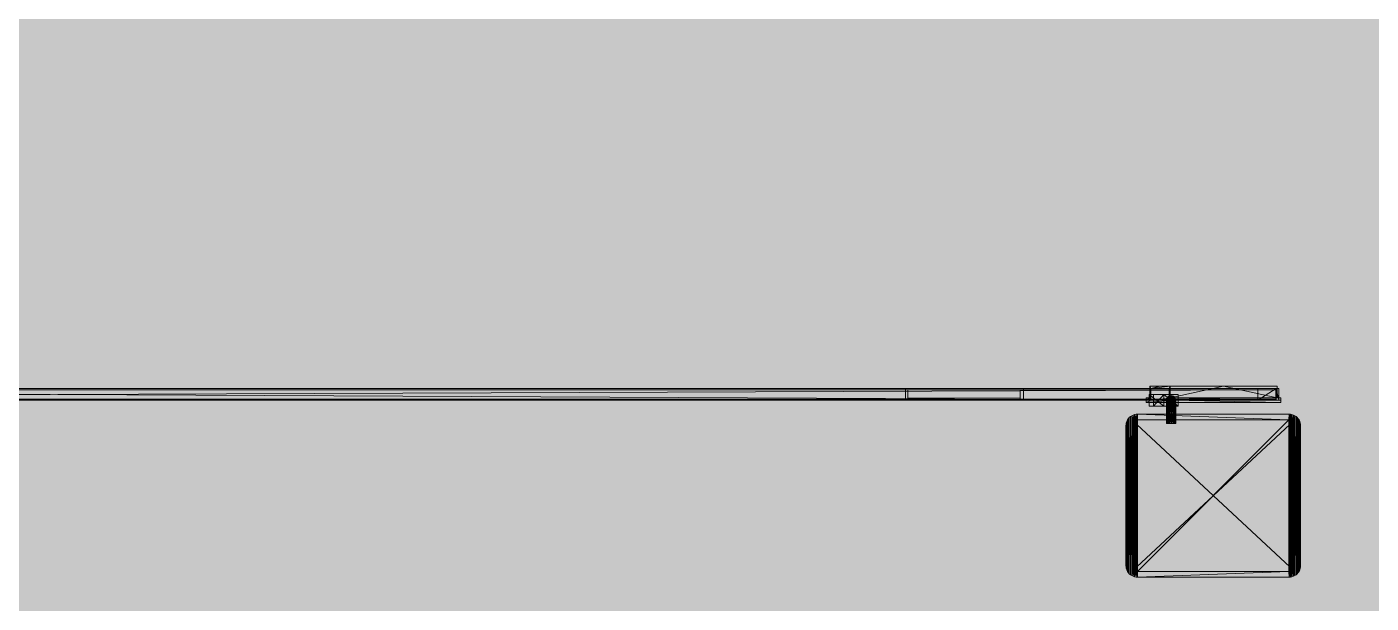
# Model space of a CAD drawing. Header units: millimetres. Extents: x 132836 to 1862386, y -330276 to -143438.
# Drawn here: x 202419 to 205189, y -271049 to -269861 of the extents above; entities that cross this region are included whole.
import ezdxf

# ---------------------------------------------------------------- set-up
doc = ezdxf.new("R2010")
doc.units = ezdxf.units.MM
doc.header["$MEASUREMENT"] = 0

msp = doc.modelspace()

# ---------------------------------------------------------------- hatches: boundary and pattern name
at = {"linetype": 'Continuous', "lineweight": 0, "true_color": 0x6f6f6f}
h = msp.add_hatch(color=8, dxfattribs=at)
h.paths.add_polyline_path([(141848.442, -275935.042), (141848.442, -295062.571), (269220.821, -293826.868), (269220.821, -270902.734), (268763.049, -270902.734), (254213.6, -271040.575), (254213.6, -163437.635), (153156.2, -163437.635), (153156.2, -271040.575), (153182.962, -271040.57), (153183.146, -272000.514, -0.40942736), (149183.681, -275935.042)])
h.paths.add_polyline_path([(158435.584, -260639.953), (155145.584, -260639.953), (155145.584, -248364.953), (155145.584, -243089.974), (155145.584, -242189.974), (158435.584, -242189.974)], flags=0)
h.paths.add_polyline_path([(196775.042, -260810.571), (196775.042, -222495.57), (186955.542, -222495.57), (186955.542, -218295.57), (196754.55, -218295.57), (196754.55, -208495.57), (196754.55, -204495.57), (193355.542, -204495.57), (193355.542, -201780.57), (193355.542, -195161.535), (195576.034, -195161.535), (195576.034, -189810.571), (217850.068, -189810.571), (217850.068, -262266.885), (245610.045, -262266.885), (245610.045, -253395.571), (245626.034, -253395.571), (246426.034, -253395.571), (247826.034, -253395.571), (247826.034, -248005.571), (247826.034, -246605.571), (245626.034, -246605.571), (245610.045, -246605.571), (245610.045, -171995.57), (212806.28, -171995.57), (161503.433, -171995.57), (161503.433, -193810.571), (161503.433, -230015.57), (161503.433, -260810.571)], flags=0)
h.paths.add_polyline_path([(162737.042, -269433.913, -0.09031866), (162858.773, -268727.623, -0.20144873), (163912.639, -267592.74, -0.10421145), (164718.006, -267415.055), (165317.979, -267409.371, -0.10404461), (166125.354, -267571.244, -0.23825546), (167284.257, -268953.318, -0.05518862), (167336.836, -269390.334), (167338.931, -269611.438), (167351.046, -270890.267), (167092.583, -271892.761, -0.26794919), (165370.083, -272909.124), (164770.11, -272914.808, -0.19371746), (163379.252, -272370.185, -0.07056876), (163028.663, -271931.262, -0.1316525), (162751.253, -270933.845)], flags=0)
h.paths.add_polyline_path([(173316.986, -273599.031), (173316.986, -273452.052), (173330.488, -267377.824, -0.3805567), (175316.986, -265609.826), (175394.714, -265609.826), (175394.714, -270609.826), (190394.714, -270609.826), (190394.714, -265609.826), (195356.191, -265609.826, -0.41421356), (196856.191, -267109.826), (196856.191, -273660.699, -0.34550161), (195137.285, -275433.432), (175327.752, -275599.002, -0.4157911)], flags=0)
h.paths.add_polyline_path([(205510.093, -271504.083, -0.13447393), (205230.948, -270484.937), (205230.948, -268984.937, -0.41421356), (207230.948, -266984.937), (207830.948, -266984.937, -0.41421356), (209830.948, -268984.937), (209830.948, -270484.937, -0.12882035), (209574.03, -271465.581, -0.27093629), (207830.948, -272484.937), (207230.948, -272484.937, -0.26498)], flags=0)
h.paths.add_polyline_path([(217862.687, -273329.325), (217869.949, -267730.336, -0.09856151), (218100.718, -266943.721), (218117.681, -266951.545, -0.258849), (219955.479, -265605.827), (219953.141, -265587.294), (220637.569, -265587.294), (220637.569, -265687.294), (220637.569, -270687.294), (250537.569, -270687.294), (250537.569, -265687.294), (252208.004, -265687.294), (254186.294, -265687.294), (254186.294, -267687.294), (254186.294, -271062.255, 0.00134576), (254186.323, -271073.021), (254197.209, -273095.233, -0.41421356), (252208.004, -275105.97), (243484.534, -275105.97, -0.00518896), (243431.438, -275116.103), (235447.992, -275196.191), (220071.012, -275253.24, -0.38655333), (217873.089, -273475.385, -0.02518922)], flags=0)

# ---------------------------------------------------------------- linework, layer by layer
at = {"color": 7, "linetype": 'Continuous', "lineweight": 20, "flags": 128}
for points in [[(199922.322, -270608.61), (204466.118, -270608.61)], [(204466.118, -270610.603), (199922.322, -270627.81)], [(204473.069, -270606.21), (199923.267, -270606.21)], [(204473.069, -270627.746), (199923.267, -270606.21)], [(204229.373, -270606.21), (204473.069, -270606.21)], [(204473.069, -270608.494), (204229.373, -270609.648)], [(204441.114, -270608.61), (204234.61, -270608.61)], [(204473.069, -270606.21), (204262.92, -270606.21)], [(204466.118, -270608.61), (204992.582, -270608.61)], [(204992.582, -270608.61), (204466.118, -270610.603)], [(204993.53, -270606.21), (204473.069, -270606.21)], [(204774.83, -270601.41), (204754.022, -270601.41), (204733.226, -270601.41)], [(204733.226, -270625.41), (204733.226, -270601.41)], [(204735.11, -270606.21), (204733.226, -270601.41)], [(204735.11, -270606.21), (204733.226, -270625.41)], [(204774.83, -270601.41), (204735.11, -270606.21)], [(204754.022, -270601.41), (204735.11, -270606.21)], [(204772.934, -270606.21), (204735.11, -270606.21)], [(204735.11, -270630.21), (204735.11, -270606.21)], [(204772.934, -270606.21), (204774.83, -270601.41)], [(204772.934, -270606.21), (204772.934, -270630.21)], [(204774.83, -270625.41), (204772.934, -270606.21)], [(204774.83, -270601.41), (204885.122, -270601.41), (204995.414, -270601.41)], [(204995.414, -270625.41), (204885.122, -270601.41), (204774.83, -270625.41)], [(204774.83, -270601.41), (204774.83, -270625.41)], [(204993.53, -270606.21), (204955.706, -270630.21)], [(204955.706, -270606.21), (204955.706, -270630.21)], [(204993.53, -270606.21), (204955.706, -270606.21)], [(204992.582, -270608.61), (204992.582, -270627.81)], [(204999.038, -270630.21), (204993.53, -270606.21)], [(204999.038, -270606.21), (204993.53, -270606.21)], [(204993.53, -270630.21), (204993.53, -270606.21)], [(204993.53, -270606.21), (204993.53, -270630.21)], [(204995.414, -270601.41), (204995.414, -270625.41)], [(204999.038, -270630.21), (204999.038, -270606.21)], [(199922.322, -270627.81), (204466.118, -270627.81)], [(204473.069, -270630.21), (199923.267, -270630.21)], [(204229.373, -270630.21), (204446.996, -270630.21)], [(204466.118, -270625.952), (204234.61, -270625.076)], [(204466.118, -270627.81), (204234.61, -270627.81)], [(204466.118, -270627.81), (204266.356, -270627.81)], [(204466.118, -270627.81), (204992.582, -270627.81)], [(204993.53, -270630.21), (204473.069, -270627.746)], [(204993.53, -270630.21), (204473.069, -270630.21)], [(204725.666, -270635.01), (204725.666, -270630.21), (204725.666, -270625.41)], [(204725.666, -270625.41), (204733.226, -270625.41)], [(204733.226, -270625.41), (204725.666, -270630.21)], [(204725.666, -270630.21), (204735.11, -270630.21), (204772.934, -270630.21), (204782.39, -270630.21)], [(204735.11, -270630.21), (204725.666, -270635.01)], [(204782.39, -270630.21), (204725.666, -270635.01)], [(204782.39, -270635.01), (204725.666, -270635.01)], [(204761.858, -270642.21), (204731.858, -270618.21)], [(204761.858, -270618.21), (204731.858, -270618.21)], [(204731.858, -270618.21), (204731.858, -270642.21)], [(204731.858, -270642.21), (204761.858, -270642.21)], [(204735.11, -270630.21), (204733.226, -270625.41)], [(204772.934, -270626.095), (204735.11, -270630.21)], [(204740.942, -270618.21), (204761.858, -270618.21)], [(204740.942, -270618.21), (204761.858, -270618.21)], [(204761.858, -270618.21), (204740.942, -270642.21)], [(204740.942, -270642.21), (204740.942, -270618.21)], [(204740.942, -270642.21), (204761.858, -270642.21)], [(204761.858, -270618.21), (204791.858, -270618.21)], [(204791.858, -270642.21), (204761.858, -270618.21)], [(204761.858, -270642.21), (204761.858, -270618.21)], [(204761.858, -270642.21), (204761.858, -270618.21)], [(204761.858, -270642.21), (204791.858, -270642.21)], [(204767.294, -270630.09), (204767.654, -270627.834), (204768.65, -270626.286), (204770.198, -270625.674)], [(204767.654, -270627.606), (204767.294, -270630.09)], [(204767.294, -270678.21), (204767.294, -270654.21), (204767.294, -270651.066), (204767.294, -270647.97), (204767.294, -270644.982), (204767.294, -270642.15), (204767.294, -270639.522), (204767.294, -270637.158), (204767.294, -270635.07), (204767.294, -270633.318), (204767.294, -270631.926), (204767.294, -270630.906), (204767.294, -270630.294), (204767.294, -270630.09)], [(204767.294, -270630.09), (204767.594, -270632.574)], [(204767.294, -270630.294), (204767.594, -270632.766), (204768.518, -270635.082), (204770.018, -270637.074), (204771.998, -270638.61), (204774.29, -270639.594), (204776.774, -270639.954), (204779.258, -270639.666), (204781.586, -270638.742), (204783.602, -270637.242), (204785.15, -270635.286), (204786.134, -270633.006), (204786.494, -270630.534)], [(204767.594, -270632.574), (204767.294, -270630.294)], [(204767.294, -270630.906), (204767.594, -270633.318), (204768.518, -270635.574), (204770.018, -270637.518), (204771.998, -270639.018), (204774.29, -270639.978), (204776.774, -270640.326), (204779.258, -270640.038), (204781.586, -270639.138), (204783.602, -270637.686), (204785.15, -270635.778), (204786.134, -270633.546), (204786.494, -270631.146)], [(204768.518, -270634.902), (204767.594, -270632.766), (204767.294, -270630.906)], [(204767.294, -270631.926), (204767.594, -270634.23), (204768.518, -270636.378), (204770.018, -270638.238), (204771.998, -270639.678), (204774.29, -270640.59), (204776.774, -270640.926), (204779.258, -270640.65), (204781.586, -270639.786), (204783.602, -270638.406), (204785.15, -270636.582), (204786.134, -270634.446), (204786.494, -270632.154)], [(204770.018, -270636.906), (204768.518, -270635.082), (204767.594, -270633.318), (204767.294, -270631.926)], [(204767.294, -270678.21), (204767.594, -270654.294), (204767.594, -270651.39), (204767.594, -270648.618), (204767.594, -270645.93), (204767.594, -270643.398), (204767.594, -270641.046), (204767.594, -270638.922), (204767.594, -270637.05), (204767.594, -270635.478), (204767.594, -270634.23), (204767.594, -270633.318), (204767.594, -270632.766), (204767.594, -270632.574)], [(204767.294, -270633.318), (204767.594, -270635.478), (204768.518, -270637.494), (204770.018, -270639.246), (204771.998, -270640.59), (204774.29, -270641.442), (204776.774, -270641.754), (204779.258, -270641.502), (204781.586, -270640.698), (204783.602, -270639.39), (204785.15, -270637.686), (204786.134, -270635.682), (204786.494, -270633.534)], [(204770.018, -270637.074), (204768.518, -270635.574), (204767.594, -270634.23), (204767.294, -270633.318)], [(204767.294, -270635.07), (204767.594, -270637.05), (204768.518, -270638.898), (204770.018, -270640.494), (204771.998, -270641.73), (204774.29, -270642.522), (204776.774, -270642.798), (204779.258, -270642.57), (204781.586, -270641.826), (204783.602, -270640.638), (204785.15, -270639.066), (204786.134, -270637.242), (204786.494, -270635.262)], [(204770.018, -270637.518), (204768.518, -270636.378), (204767.594, -270635.478), (204767.294, -270635.07)], [(204770.018, -270638.238), (204768.518, -270637.494), (204767.594, -270637.05), (204767.294, -270637.158)], [(204767.294, -270637.158), (204767.594, -270638.922), (204768.518, -270640.566), (204770.018, -270641.994), (204771.998, -270643.086), (204774.29, -270643.794), (204776.774, -270644.046), (204779.258, -270643.83), (204781.586, -270643.17), (204783.602, -270642.114), (204785.15, -270640.722), (204786.134, -270639.09), (204786.494, -270637.326)], [(204770.018, -270639.246), (204768.518, -270638.898), (204767.594, -270638.922), (204767.294, -270639.522)], [(204767.294, -270639.522), (204767.594, -270641.046), (204768.518, -270642.462), (204770.018, -270643.686), (204771.998, -270644.634), (204774.29, -270645.234), (204776.774, -270645.462), (204779.258, -270645.282), (204781.586, -270644.706), (204783.602, -270643.794), (204785.15, -270642.594), (204786.134, -270641.19), (204786.494, -270639.678)], [(204770.018, -270640.494), (204768.518, -270640.566), (204767.594, -270641.046), (204767.294, -270642.15)], [(204771.998, -270641.73), (204770.018, -270641.994), (204768.518, -270642.462), (204767.594, -270643.398), (204767.294, -270644.982)], [(204767.294, -270642.15), (204767.594, -270643.398), (204768.518, -270644.562), (204770.018, -270645.57), (204771.998, -270646.35), (204774.29, -270646.842), (204776.774, -270647.022), (204779.258, -270646.878), (204781.586, -270646.41), (204783.602, -270645.654), (204785.15, -270644.67), (204786.134, -270643.518), (204786.494, -270642.27)], [(204771.998, -270643.086), (204770.018, -270643.686), (204768.518, -270644.562), (204767.594, -270645.93), (204767.294, -270647.97)], [(204767.294, -270644.982), (204767.594, -270645.93), (204768.518, -270646.83), (204770.018, -270647.598), (204771.998, -270648.186), (204774.29, -270648.57), (204776.774, -270648.702), (204779.258, -270648.594), (204781.586, -270648.234), (204783.602, -270647.658), (204785.15, -270646.914), (204786.134, -270646.026), (204786.494, -270645.078)], [(204786.482, -270630.413), (204786.206, -270628.062), (204785.27, -270625.758), (204783.77, -270623.754), (204781.802, -270622.218), (204779.498, -270621.234), (204777.026, -270620.874), (204774.53, -270621.174), (204772.202, -270622.098), (204770.198, -270623.586), (204768.65, -270625.542), (204767.654, -270627.834), (204767.307, -270630.202)], [(204767.309, -270630.217), (204767.654, -270628.506), (204768.65, -270627.498), (204770.198, -270627.462)], [(204786.442, -270630.691), (204786.206, -270628.734), (204785.27, -270626.49), (204783.77, -270624.546), (204781.802, -270623.046), (204779.498, -270622.086), (204777.026, -270621.738), (204774.53, -270622.026), (204772.202, -270622.926), (204770.198, -270624.378), (204768.65, -270626.286), (204767.654, -270628.506), (204767.348, -270630.542)], [(204767.363, -270630.662), (204767.654, -270629.634), (204768.65, -270629.166), (204770.198, -270629.706)], [(204786.372, -270631.168), (204786.206, -270629.85), (204785.27, -270627.69), (204783.77, -270625.83), (204781.802, -270624.402), (204779.498, -270623.478), (204777.026, -270623.154), (204774.53, -270623.418), (204772.202, -270624.282), (204770.198, -270625.674), (204768.65, -270627.498), (204767.654, -270629.634), (204767.419, -270631.128)], [(204767.471, -270631.554), (204767.654, -270631.17), (204768.65, -270631.266), (204770.198, -270632.37)], [(204786.272, -270631.863), (204786.206, -270631.374), (204785.27, -270629.358), (204783.77, -270627.606), (204781.802, -270626.262), (204779.498, -270625.41), (204777.026, -270625.098), (204774.53, -270625.35), (204772.202, -270626.154), (204770.198, -270627.462), (204768.65, -270629.166), (204767.654, -270631.17), (204767.52, -270631.966)], [(204767.654, -270627.606), (204767.594, -270632.574)], [(204767.594, -270632.574), (204768.518, -270634.902)], [(204767.594, -270678.21), (204768.518, -270654.366), (204768.518, -270651.69), (204768.518, -270649.218), (204768.518, -270646.83), (204768.518, -270644.562), (204768.518, -270642.462), (204768.518, -270640.566), (204768.518, -270638.898), (204768.518, -270637.494), (204768.518, -270636.378), (204768.518, -270635.574), (204768.518, -270635.082), (204768.518, -270634.902)], [(204767.654, -270627.606), (204768.65, -270625.542), (204770.198, -270624.378)], [(204768.65, -270625.302), (204767.654, -270627.606)], [(204767.654, -270632.725), (204767.654, -270631.17), (204767.654, -270629.634), (204767.654, -270628.506), (204767.654, -270627.834), (204767.654, -270627.606)], [(204767.654, -270627.606), (204768.518, -270634.902)], [(204786.056, -270632.996), (204785.27, -270631.434), (204783.77, -270629.838), (204781.802, -270628.614), (204779.498, -270627.822), (204777.026, -270627.534), (204774.53, -270627.774), (204772.202, -270628.518), (204770.198, -270629.706), (204768.65, -270631.266), (204767.74, -270632.943)], [(204767.857, -270633.236), (204768.65, -270633.762), (204770.198, -270635.406)], [(204785.494, -270634.312), (204785.27, -270633.918), (204783.77, -270632.49), (204781.802, -270631.398), (204779.498, -270630.69), (204777.026, -270630.438), (204774.53, -270630.642), (204772.202, -270631.302), (204770.198, -270632.37), (204768.65, -270633.762), (204768.296, -270634.342)], [(204768.65, -270625.302), (204768.518, -270634.902)], [(204768.518, -270634.902), (204770.018, -270636.906)], [(204770.198, -270623.334), (204768.65, -270625.302)], [(204768.65, -270625.302), (204770.198, -270623.586)], [(204768.65, -270635.078), (204768.65, -270633.762), (204768.65, -270631.266), (204768.65, -270629.166), (204768.65, -270627.498), (204768.65, -270626.286), (204768.65, -270625.542), (204768.65, -270625.302)], [(204768.65, -270625.302), (204770.018, -270636.906)], [(204784.421, -270636.045), (204783.77, -270635.514), (204781.802, -270634.566), (204779.498, -270633.966), (204777.026, -270633.75), (204774.53, -270633.93), (204772.202, -270634.494), (204770.198, -270635.406), (204769.373, -270636.045)], [(204770.198, -270623.334), (204770.018, -270636.906)], [(204770.018, -270678.21), (204770.018, -270654.426), (204770.018, -270651.954), (204770.018, -270649.734), (204770.018, -270647.598), (204770.018, -270645.57), (204770.018, -270643.686), (204770.018, -270641.994), (204770.018, -270640.494), (204770.018, -270639.246), (204770.018, -270638.238), (204770.018, -270637.518), (204770.018, -270637.074), (204770.018, -270636.906)], [(204770.018, -270636.906), (204771.998, -270638.61), (204774.29, -270639.978), (204776.774, -270640.926)], [(204770.018, -270637.074), (204771.998, -270639.018), (204774.29, -270640.59), (204776.774, -270641.754)], [(204770.018, -270637.518), (204771.998, -270639.678), (204774.29, -270641.442), (204776.774, -270642.798)], [(204786.494, -270654.21), (204786.134, -270651.414), (204785.15, -270649.266), (204783.602, -270647.658), (204781.586, -270646.41), (204779.258, -270645.282), (204776.774, -270644.046), (204774.29, -270642.522), (204771.998, -270640.59), (204770.018, -270638.238)], [(204786.134, -270654.294), (204785.15, -270651.726), (204783.602, -270649.782), (204781.586, -270648.234), (204779.258, -270646.878), (204776.774, -270645.462), (204774.29, -270643.794), (204771.998, -270641.73), (204770.018, -270639.246)], [(204781.586, -270654.486), (204779.258, -270652.29), (204776.774, -270650.49), (204774.29, -270648.57), (204771.998, -270646.35), (204770.018, -270643.686)], [(204777.026, -270620.61), (204774.53, -270621.174), (204772.202, -270622.926), (204770.198, -270625.674)], [(204777.026, -270620.874), (204774.53, -270622.026), (204772.202, -270624.282), (204770.198, -270627.462)], [(204774.53, -270620.91), (204772.202, -270622.098), (204770.198, -270624.378)], [(204777.026, -270621.738), (204774.53, -270623.418), (204772.202, -270626.154), (204770.198, -270629.706)], [(204772.202, -270621.834), (204770.198, -270623.586)], [(204777.026, -270623.154), (204774.53, -270625.35), (204772.202, -270628.518), (204770.198, -270632.37)], [(204770.198, -270637.048), (204770.198, -270635.406), (204770.198, -270632.37), (204770.198, -270629.706), (204770.198, -270627.462), (204770.198, -270625.674), (204770.198, -270624.378), (204770.198, -270623.586), (204770.198, -270623.334)], [(204770.198, -270623.334), (204771.998, -270638.466)], [(204777.026, -270625.098), (204774.53, -270627.774), (204772.202, -270631.302), (204770.198, -270635.406)], [(204777.026, -270627.534), (204774.53, -270630.642), (204772.202, -270634.494), (204770.786, -270637.511)], [(204782.105, -270638.2), (204781.802, -270638.082), (204779.498, -270637.578), (204777.026, -270637.398), (204774.53, -270637.554), (204772.202, -270638.01), (204771.673, -270638.21)], [(204777.026, -270630.438), (204774.53, -270633.93), (204772.202, -270638.01), (204771.994, -270638.463)], [(204772.202, -270621.834), (204771.998, -270638.466)], [(204771.998, -270678.21), (204771.998, -270654.486), (204771.998, -270652.158), (204771.998, -270650.142), (204771.998, -270648.186), (204771.998, -270646.35), (204771.998, -270644.634), (204771.998, -270643.086), (204771.998, -270641.73), (204771.998, -270640.59), (204771.998, -270639.678), (204771.998, -270639.018), (204771.998, -270638.61), (204771.998, -270638.466)], [(204771.998, -270638.466), (204774.29, -270639.594), (204776.774, -270640.326)], [(204771.998, -270638.466), (204774.29, -270639.45), (204774.29, -270639.594), (204774.29, -270639.978), (204774.29, -270640.59), (204774.29, -270641.442), (204774.29, -270642.522), (204774.29, -270643.794), (204774.29, -270645.234), (204774.29, -270646.842), (204774.29, -270648.57), (204774.29, -270650.394), (204774.29, -270652.29), (204774.29, -270654.51), (204774.29, -270678.21)], [(204771.998, -270638.466), (204774.29, -270639.45)], [(204785.15, -270654.366), (204783.602, -270651.978), (204781.586, -270650.166), (204779.258, -270648.594), (204776.774, -270647.022), (204774.29, -270645.234), (204771.998, -270643.086)], [(204783.602, -270654.438), (204781.586, -270652.17), (204779.258, -270650.418), (204776.774, -270648.702), (204774.29, -270646.842), (204771.998, -270644.634)], [(204774.53, -270620.91), (204772.202, -270621.834)], [(204772.202, -270638.553), (204772.202, -270638.01), (204772.202, -270634.494), (204772.202, -270631.302), (204772.202, -270628.518), (204772.202, -270626.154), (204772.202, -270624.282), (204772.202, -270622.926), (204772.202, -270622.098), (204772.202, -270621.834)], [(204772.202, -270621.834), (204774.29, -270639.45)], [(204774.83, -270625.41), (204772.934, -270630.21)], [(204782.39, -270625.41), (204772.934, -270630.21)], [(204779.498, -270630.69), (204777.026, -270633.75), (204774.53, -270637.554), (204773.645, -270639.173)], [(204774.53, -270620.91), (204774.29, -270639.45)], [(204779.258, -270678.21), (204776.774, -270654.522), (204776.774, -270652.338), (204776.774, -270650.49), (204776.774, -270648.702), (204776.774, -270647.022), (204776.774, -270645.462), (204776.774, -270644.046), (204776.774, -270642.798), (204776.774, -270641.754), (204776.774, -270640.926), (204776.774, -270640.326), (204776.774, -270639.954), (204776.774, -270639.81), (204774.29, -270639.45)], [(204774.29, -270639.45), (204776.774, -270639.954)], [(204774.29, -270639.45), (204776.774, -270639.81)], [(204777.026, -270620.61), (204774.53, -270620.91), (204774.53, -270621.174), (204774.53, -270622.026), (204774.53, -270623.418), (204774.53, -270625.35), (204774.53, -270627.774), (204774.53, -270630.642), (204774.53, -270633.93), (204774.53, -270637.554), (204774.53, -270639.485)], [(204774.53, -270620.91), (204776.774, -270639.81)], [(204774.83, -270625.41), (204782.39, -270625.41)], [(204775.642, -270639.646), (204777.026, -270637.398), (204779.498, -270633.966), (204781.802, -270631.398), (204783.77, -270629.838), (204785.27, -270629.358), (204786.206, -270629.85), (204786.427, -270630.792)], [(204777.026, -270620.61), (204776.774, -270639.81)], [(204776.774, -270640.926), (204779.258, -270640.038), (204781.586, -270638.742), (204783.602, -270637.086)], [(204776.774, -270641.754), (204779.258, -270640.65), (204781.586, -270639.138), (204783.602, -270637.242)], [(204776.774, -270642.798), (204779.258, -270641.502), (204781.586, -270639.786), (204783.602, -270637.686)], [(204776.774, -270644.046), (204779.258, -270642.57), (204781.586, -270640.698), (204783.602, -270638.406)], [(204776.774, -270640.326), (204779.258, -270639.666), (204781.586, -270638.586)], [(204776.774, -270639.954), (204779.258, -270639.51)], [(204776.774, -270639.81), (204779.258, -270639.51)], [(204783.77, -270625.83), (204781.802, -270623.046), (204779.498, -270621.234), (204777.026, -270620.61)], [(204777.026, -270620.61), (204777.026, -270620.874), (204777.026, -270621.738), (204777.026, -270623.154), (204777.026, -270625.098), (204777.026, -270627.534), (204777.026, -270630.438), (204777.026, -270633.75), (204777.026, -270637.398), (204777.026, -270639.779)], [(204779.498, -270620.97), (204777.026, -270620.61)], [(204777.026, -270620.61), (204779.258, -270639.51)], [(204783.77, -270627.606), (204781.802, -270624.402), (204779.498, -270622.086), (204777.026, -270620.874)], [(204783.77, -270629.838), (204781.802, -270626.262), (204779.498, -270623.478), (204777.026, -270621.738)], [(204781.802, -270628.614), (204779.498, -270625.41), (204777.026, -270623.154)], [(204781.802, -270631.398), (204779.498, -270627.822), (204777.026, -270625.098)], [(204779.498, -270630.69), (204777.026, -270627.534)], [(204778.142, -270639.645), (204779.498, -270637.578), (204781.802, -270634.566), (204783.77, -270632.49), (204785.27, -270631.434), (204786.206, -270631.374), (204786.307, -270631.617)], [(204779.498, -270620.97), (204779.258, -270639.51)], [(204779.258, -270639.51), (204781.586, -270638.586)], [(204779.258, -270643.83), (204781.586, -270641.826), (204783.602, -270639.39)], [(204779.258, -270678.21), (204779.258, -270654.51), (204779.258, -270652.29), (204779.258, -270650.418), (204779.258, -270648.594), (204779.258, -270646.878), (204779.258, -270645.282), (204779.258, -270643.83), (204779.258, -270642.57), (204779.258, -270641.502), (204779.258, -270640.65), (204779.258, -270640.038), (204779.258, -270639.666), (204779.258, -270639.51)], [(204786.494, -270651.09), (204786.134, -270648.678), (204785.15, -270646.914), (204783.602, -270645.654), (204781.586, -270644.706), (204779.258, -270643.83)], [(204779.498, -270620.97), (204779.498, -270621.234), (204779.498, -270622.086), (204779.498, -270623.478), (204779.498, -270625.41), (204779.498, -270627.822), (204779.498, -270630.69), (204779.498, -270633.966), (204779.498, -270637.578), (204779.498, -270639.415)], [(204783.77, -270624.546), (204781.802, -270622.218), (204779.498, -270620.97)], [(204779.498, -270620.97), (204781.586, -270638.586)], [(204781.414, -270638.654), (204781.802, -270638.082), (204783.77, -270635.514), (204785.27, -270633.918), (204785.819, -270633.552)], [(204781.802, -270621.954), (204781.586, -270638.586)], [(204781.586, -270638.586), (204783.602, -270637.086)], [(204781.586, -270638.586), (204781.586, -270638.742), (204781.586, -270639.138), (204781.586, -270639.786), (204781.586, -270640.698), (204781.586, -270641.826), (204781.586, -270643.17), (204781.586, -270644.706), (204781.586, -270646.41), (204781.586, -270648.234), (204781.586, -270650.166), (204781.586, -270652.17), (204781.586, -270654.486), (204781.586, -270678.21)], [(204781.586, -270643.17), (204783.602, -270640.638)], [(204786.494, -270648.03), (204786.134, -270646.026), (204785.15, -270644.67), (204783.602, -270643.794), (204781.586, -270643.17)], [(204781.802, -270621.954), (204781.802, -270622.218), (204781.802, -270623.046), (204781.802, -270624.402), (204781.802, -270626.262), (204781.802, -270628.614), (204781.802, -270631.398), (204781.802, -270634.566), (204781.802, -270638.082), (204781.802, -270638.425)], [(204783.77, -270623.754), (204781.802, -270621.954)], [(204781.802, -270621.954), (204783.602, -270637.086)], [(204783.77, -270623.514), (204781.802, -270621.954)], [(204782.39, -270625.41), (205002.986, -270625.41)], [(205002.986, -270630.21), (204782.39, -270625.41)], [(204782.39, -270625.41), (204782.39, -270630.21), (204782.39, -270635.01)], [(204782.39, -270630.21), (205002.986, -270630.21)], [(205002.986, -270635.01), (204782.39, -270630.21)], [(205002.986, -270635.01), (204782.39, -270635.01)], [(204783.77, -270623.514), (204783.602, -270637.086)], [(204786.494, -270632.154), (204786.134, -270633.546), (204785.15, -270635.286), (204783.602, -270637.086)], [(204786.494, -270633.534), (204786.134, -270634.446), (204785.15, -270635.778), (204783.602, -270637.242)], [(204785.15, -270635.118), (204783.602, -270637.086)], [(204786.494, -270635.262), (204786.134, -270635.682), (204785.15, -270636.582), (204783.602, -270637.686)], [(204783.602, -270637.086), (204783.602, -270637.242), (204783.602, -270637.686), (204783.602, -270638.406), (204783.602, -270639.39), (204783.602, -270640.638), (204783.602, -270642.114), (204783.602, -270643.794), (204783.602, -270645.654), (204783.602, -270647.658), (204783.602, -270649.782), (204783.602, -270651.978), (204783.602, -270654.438), (204783.602, -270678.21)], [(204786.494, -270637.326), (204786.134, -270637.242), (204785.15, -270637.686), (204783.602, -270638.406)], [(204786.494, -270639.678), (204786.134, -270639.09), (204785.15, -270639.066), (204783.602, -270639.39)], [(204786.494, -270642.27), (204786.134, -270641.19), (204785.15, -270640.722), (204783.602, -270640.638)], [(204786.494, -270645.078), (204786.134, -270643.518), (204785.15, -270642.594), (204783.602, -270642.114)], [(204783.77, -270623.514), (204783.77, -270623.754), (204783.77, -270624.546), (204783.77, -270625.83), (204783.77, -270627.606), (204783.77, -270629.838), (204783.77, -270632.49), (204783.77, -270635.514), (204783.77, -270636.872)], [(204783.77, -270623.514), (204785.27, -270625.518)], [(204783.77, -270623.514), (204785.15, -270635.118)], [(204783.77, -270623.754), (204785.27, -270625.518)], [(204783.77, -270624.546), (204785.27, -270625.758), (204786.206, -270627.846)], [(204783.77, -270625.83), (204785.27, -270626.49), (204786.206, -270628.062), (204786.482, -270630.21)], [(204783.77, -270627.606), (204785.27, -270627.69), (204786.206, -270628.734), (204786.482, -270630.413)], [(204785.27, -270625.518), (204785.15, -270635.118)], [(204786.494, -270631.146), (204786.134, -270633.006), (204785.15, -270635.118)], [(204786.134, -270632.814), (204785.15, -270635.118)], [(204785.15, -270635.118), (204785.15, -270635.286), (204785.15, -270635.778), (204785.15, -270636.582), (204785.15, -270637.686), (204785.15, -270639.066), (204785.15, -270640.722), (204785.15, -270642.594), (204785.15, -270644.67), (204785.15, -270646.914), (204785.15, -270649.266), (204785.15, -270651.726), (204785.15, -270654.366), (204786.134, -270678.21)], [(204785.27, -270625.518), (204785.27, -270625.758), (204785.27, -270626.49), (204785.27, -270627.69), (204785.27, -270629.358), (204785.27, -270631.434), (204785.27, -270633.918), (204785.27, -270634.837)], [(204785.27, -270625.518), (204786.206, -270627.846)], [(204785.27, -270625.518), (204786.134, -270632.814)], [(204786.206, -270627.846), (204786.134, -270632.814)], [(204786.482, -270630.21), (204786.134, -270632.814)], [(204786.494, -270630.33), (204786.134, -270632.814)], [(204786.494, -270630.534), (204786.134, -270632.814)], [(204786.134, -270632.814), (204786.134, -270633.006), (204786.134, -270633.546), (204786.134, -270634.446), (204786.134, -270635.682), (204786.134, -270637.242), (204786.134, -270639.09), (204786.134, -270641.19), (204786.134, -270643.518), (204786.134, -270646.026), (204786.134, -270648.678), (204786.134, -270651.414), (204786.134, -270654.294), (204786.494, -270678.21)], [(204786.206, -270627.846), (204786.206, -270628.062), (204786.206, -270628.734), (204786.206, -270629.85), (204786.206, -270631.374), (204786.206, -270632.317)], [(204786.206, -270627.846), (204786.482, -270630.21)], [(204786.482, -270630.21), (204786.482, -270630.413)], [(204786.482, -270630.21), (204786.494, -270630.33)], [(204786.494, -270678.21), (204786.494, -270654.21), (204786.494, -270651.09), (204786.494, -270648.03), (204786.494, -270645.078), (204786.494, -270642.27), (204786.494, -270639.678), (204786.494, -270637.326), (204786.494, -270635.262), (204786.494, -270633.534), (204786.494, -270632.154), (204786.494, -270631.146), (204786.494, -270630.534), (204786.494, -270630.33)], [(204791.858, -270642.21), (204791.858, -270618.21)], [(204955.706, -270630.21), (204993.53, -270630.21)], [(204999.038, -270630.21), (204993.53, -270630.21)], [(205002.986, -270625.41), (205002.986, -270630.21), (205002.986, -270635.01)], [(204687.05, -270983.022), (204688.802, -270668.382)], [(204687.05, -270983.022), (204687.05, -270670.998)], [(204688.802, -270985.638), (204688.802, -270668.382)], [(204690.878, -270988.002), (204688.802, -270668.382)], [(204690.878, -270988.002), (204690.878, -270666.018)], [(204693.23, -270990.078), (204690.878, -270666.018)], [(204693.23, -270990.078), (204695.846, -270662.202)], [(204693.23, -270990.078), (204693.23, -270663.954)], [(204697.466, -270677.01), (204695.846, -270662.202)], [(204698.342, -270675.702), (204695.846, -270662.202)], [(204696.266, -270679.902), (204695.846, -270662.202)], [(204696.77, -270678.414), (204695.846, -270662.202)], [(204695.858, -270683.01), (204695.846, -270662.202)], [(204695.966, -270681.45), (204695.846, -270662.202)], [(204695.846, -270991.818), (204695.858, -270971.01), (204695.858, -270683.01), (204695.966, -270681.45), (204696.266, -270679.902), (204696.77, -270678.414), (204697.466, -270677.01), (204698.342, -270675.702), (204699.374, -270674.526), (204700.562, -270673.494), (204701.858, -270672.618), (204703.274, -270671.922), (204704.75, -270671.418), (204706.298, -270671.118), (204707.858, -270671.01), (205019.858, -270671.01)], [(204695.858, -270671.01), (205031.858, -270983.01)], [(204695.858, -270671.01), (204695.858, -270983.01)], [(204695.858, -270983.01), (204695.858, -270671.01)], [(204695.858, -270671.01), (205031.858, -270671.01)], [(204695.858, -270671.01), (205031.858, -270671.01)], [(204695.858, -270671.01), (205031.858, -270671.01)], [(204695.858, -270983.01), (205031.858, -270671.01)], [(204695.858, -270671.01), (204695.858, -270983.01)], [(204698.342, -270675.702), (204698.666, -270660.81)], [(204699.374, -270674.526), (204698.666, -270660.81)], [(204700.562, -270673.494), (204698.666, -270660.81)], [(204700.562, -270673.494), (204701.642, -270659.802)], [(204703.274, -270671.922), (204701.642, -270659.802)], [(204701.858, -270672.618), (204701.642, -270659.802)], [(204703.274, -270982.098), (204701.858, -270672.618)], [(204701.858, -270981.402), (204701.858, -270672.618)], [(204703.274, -270671.922), (204704.726, -270659.19)], [(204703.274, -270982.098), (204703.274, -270671.922)], [(204704.75, -270982.602), (204703.274, -270671.922)], [(204706.298, -270671.118), (204704.726, -270659.19)], [(204704.75, -270671.418), (204704.726, -270659.19)], [(204704.75, -270982.602), (204704.75, -270671.418)], [(204706.298, -270982.914), (204704.75, -270671.418)], [(204706.298, -270671.118), (204707.474, -270659.01)], [(204706.298, -270982.914), (204706.298, -270671.118)], [(204707.858, -270983.01), (204706.298, -270671.118)], [(204707.474, -270659.01), (205019.858, -270671.01), (205021.43, -270671.118), (205022.966, -270671.418), (205024.454, -270671.922), (205025.858, -270672.618), (205027.166, -270673.494), (205028.342, -270674.526), (205029.386, -270675.702), (205030.25, -270677.01), (205030.946, -270678.414), (205031.45, -270679.902), (205031.762, -270681.45), (205031.858, -270683.01), (205031.858, -270971.01), (205031.87, -270991.818)], [(204707.858, -270671.01), (204707.474, -270659.01)], [(204707.858, -270983.01), (205019.858, -270671.01)], [(204707.858, -270983.01), (204707.858, -270671.01)], [(204770.018, -270645.57), (204768.518, -270646.83), (204767.594, -270648.618), (204767.294, -270651.066)], [(204770.018, -270647.598), (204768.518, -270649.218), (204767.594, -270651.39), (204767.294, -270654.21)], [(204767.294, -270647.97), (204767.594, -270648.618), (204768.518, -270649.218), (204770.018, -270649.734), (204771.998, -270650.142), (204774.29, -270650.394), (204776.774, -270650.49), (204779.258, -270650.418), (204781.586, -270650.166), (204783.602, -270649.782), (204785.15, -270649.266), (204786.134, -270648.678), (204786.494, -270648.03)], [(204767.294, -270651.066), (204767.594, -270651.39), (204768.518, -270651.69), (204770.018, -270651.954), (204771.998, -270652.158), (204774.29, -270652.29), (204776.774, -270652.338), (204779.258, -270652.29), (204781.586, -270652.17), (204783.602, -270651.978), (204785.15, -270651.726), (204786.134, -270651.414), (204786.494, -270651.09)], [(204767.294, -270654.21), (204767.594, -270654.294), (204768.518, -270654.366), (204770.018, -270654.426), (204771.998, -270654.486), (204774.29, -270654.51), (204776.774, -270654.522), (204779.258, -270654.51), (204781.586, -270654.486), (204783.602, -270654.438), (204785.15, -270654.366), (204786.134, -270654.294), (204786.494, -270654.21)], [(204770.018, -270649.734), (204768.518, -270651.69), (204767.594, -270654.294)], [(204767.594, -270678.21), (204767.594, -270654.294)], [(204770.018, -270651.954), (204768.518, -270654.366)], [(204768.518, -270678.21), (204768.518, -270654.366)], [(204770.018, -270654.426), (204768.518, -270678.21)], [(204779.258, -270654.51), (204776.774, -270652.338), (204774.29, -270650.394), (204771.998, -270648.186), (204770.018, -270645.57)], [(204776.774, -270654.522), (204774.29, -270652.29), (204771.998, -270650.142), (204770.018, -270647.598)], [(204774.29, -270654.51), (204771.998, -270652.158), (204770.018, -270649.734)], [(204771.998, -270654.486), (204770.018, -270651.954)], [(204771.998, -270678.21), (204770.018, -270654.426)], [(204774.29, -270678.21), (204771.998, -270654.486)], [(204776.774, -270678.21), (204774.29, -270654.51)], [(204776.774, -270678.21), (204776.774, -270654.522)], [(204776.894, -270651.078), (204776.894, -270654.21)], [(204781.586, -270678.21), (204779.258, -270654.51)], [(204783.602, -270678.21), (204781.586, -270654.486)], [(204785.15, -270678.21), (204783.602, -270654.438)], [(204785.15, -270654.366), (204785.15, -270678.21)], [(204786.134, -270654.294), (204786.134, -270678.21)], [(205019.858, -270671.01), (205020.254, -270659.01)], [(205021.43, -270982.914), (205019.858, -270671.01)], [(205019.858, -270983.01), (205019.858, -270671.01)], [(205022.966, -270671.418), (205020.254, -270659.01)], [(205021.43, -270671.118), (205020.254, -270659.01)], [(205021.43, -270982.914), (205021.43, -270671.118)], [(205022.966, -270982.602), (205021.43, -270671.118)], [(205022.966, -270671.418), (205023.002, -270659.19)], [(205022.966, -270982.602), (205022.966, -270671.418)], [(205024.454, -270982.098), (205022.966, -270671.418)], [(205024.454, -270671.922), (205023.002, -270659.19)], [(205025.858, -270672.618), (205023.002, -270659.19)], [(205025.858, -270981.402), (205024.454, -270671.922)], [(205024.454, -270982.098), (205024.454, -270671.922)], [(205025.858, -270672.618), (205026.086, -270659.802)], [(205025.858, -270981.402), (205025.858, -270672.618)], [(205027.166, -270980.526), (205025.858, -270672.618)], [(205027.166, -270673.494), (205026.086, -270659.802)], [(205028.342, -270674.526), (205026.086, -270659.802)], [(205028.342, -270674.526), (205029.062, -270660.81)], [(205030.25, -270677.01), (205029.062, -270660.81)], [(205030.946, -270678.414), (205029.062, -270660.81)], [(205031.45, -270679.902), (205029.062, -270660.81)], [(205031.762, -270681.45), (205029.062, -270660.81)], [(205029.386, -270675.702), (205029.062, -270660.81)], [(205031.762, -270681.45), (205031.87, -270662.202)], [(205031.858, -270683.01), (205031.87, -270662.202)], [(205031.858, -270671.01), (205031.858, -270983.01)], [(205031.858, -270671.01), (205031.858, -270983.01)], [(205031.858, -270983.01), (205031.858, -270671.01)], [(205031.87, -270991.818), (205034.486, -270663.954)], [(205034.486, -270990.078), (205034.486, -270663.954)], [(205034.486, -270990.078), (205036.85, -270666.018)], [(205036.85, -270988.002), (205036.85, -270666.018)], [(205038.926, -270985.638), (205036.85, -270666.018)], [(205038.926, -270985.638), (205038.926, -270668.382)], [(205038.926, -270985.638), (205040.666, -270670.998)], [(205042.058, -270980.202), (205040.666, -270670.998)], [(205040.666, -270983.022), (205040.666, -270670.998)], [(204683.858, -270971.406), (204684.038, -270679.878)], [(204684.65, -270977.226), (204684.038, -270679.878)], [(204684.038, -270974.142), (204684.038, -270679.878)], [(204684.65, -270977.226), (204684.65, -270676.794)], [(204685.67, -270980.202), (204684.65, -270676.794)], [(204685.67, -270980.202), (204685.67, -270673.818)], [(204687.05, -270983.022), (204685.67, -270673.818)], [(204695.858, -270683.01), (204695.858, -270971.01), (204695.966, -270972.582)], [(204696.266, -270974.118), (204695.966, -270681.45)], [(204695.966, -270972.582), (204695.966, -270681.45)], [(204696.77, -270975.606), (204696.266, -270679.902)], [(204696.266, -270974.118), (204696.266, -270679.902)], [(204696.77, -270975.606), (204696.77, -270678.414)], [(204697.466, -270977.01), (204696.77, -270678.414)], [(204698.342, -270978.318), (204697.466, -270677.01)], [(204697.466, -270977.01), (204697.466, -270677.01)], [(204698.342, -270978.318), (204698.342, -270675.702)], [(204699.374, -270979.494), (204698.342, -270675.702)], [(204699.374, -270979.494), (204699.374, -270674.526)], [(204700.562, -270980.526), (204699.374, -270674.526)], [(204701.858, -270981.402), (204700.562, -270673.494)], [(204700.562, -270980.526), (204700.562, -270673.494)], [(204767.294, -270678.21), (204767.594, -270678.21), (204768.518, -270678.21), (204770.018, -270678.21), (204771.998, -270678.21), (204774.29, -270678.21), (204776.774, -270678.21), (204779.258, -270678.21), (204781.586, -270678.21), (204783.602, -270678.21), (204785.15, -270678.21), (204786.134, -270678.21), (204786.494, -270678.21)], [(204767.294, -270678.21), (204767.594, -270678.21), (204768.518, -270678.21), (204770.018, -270678.21), (204771.998, -270678.21), (204774.29, -270678.21), (204776.774, -270678.21), (204779.258, -270678.21), (204781.586, -270678.21), (204783.602, -270678.21), (204785.15, -270678.21), (204786.134, -270678.21), (204786.494, -270678.21)], [(205027.166, -270980.526), (205027.166, -270673.494)], [(205028.342, -270979.494), (205027.166, -270673.494)], [(205028.342, -270979.494), (205028.342, -270674.526)], [(205029.386, -270978.318), (205028.342, -270674.526)], [(205030.25, -270977.01), (205029.386, -270675.702)], [(205029.386, -270978.318), (205029.386, -270675.702)], [(205030.25, -270977.01), (205030.25, -270677.01)], [(205030.946, -270975.606), (205030.25, -270677.01)], [(205031.45, -270974.118), (205030.946, -270678.414)], [(205030.946, -270975.606), (205030.946, -270678.414)], [(205031.762, -270972.582), (205031.45, -270679.902)], [(205031.45, -270974.118), (205031.45, -270679.902)], [(205031.762, -270972.582), (205031.762, -270681.45)], [(205031.858, -270971.01), (205031.858, -270683.01), (205031.762, -270681.45)], [(205043.066, -270977.226), (205042.058, -270673.818)], [(205042.058, -270980.202), (205042.058, -270673.818)], [(205043.678, -270974.142), (205043.066, -270676.794)], [(205043.066, -270977.226), (205043.066, -270676.794)], [(205043.858, -270971.406), (205043.678, -270679.878)], [(205043.678, -270974.142), (205043.678, -270679.878)], [(204695.846, -270991.818), (204695.966, -270972.582)], [(204695.846, -270991.818), (204696.266, -270974.118)], [(204695.846, -270991.818), (204696.77, -270975.606)], [(204695.846, -270991.818), (204697.466, -270977.01)], [(205019.858, -270983.01), (204707.858, -270983.01), (204706.298, -270982.914), (204704.75, -270982.602), (204703.274, -270982.098), (204701.858, -270981.402), (204700.562, -270980.526), (204699.374, -270979.494), (204698.342, -270978.318), (204697.466, -270977.01), (204696.77, -270975.606), (204696.266, -270974.118), (204695.966, -270972.582), (204695.858, -270971.01)], [(205031.45, -270974.118), (205030.946, -270975.606), (205030.25, -270977.01), (205029.386, -270978.318), (205028.342, -270979.494), (205027.166, -270980.526), (205025.858, -270981.402), (205024.454, -270982.098), (205022.966, -270982.602), (205021.43, -270982.914), (205019.858, -270983.01), (204707.474, -270995.01)], [(205031.858, -270971.01), (205031.762, -270972.582), (205029.062, -270993.21)], [(205031.762, -270972.582), (205031.45, -270974.118), (205029.062, -270993.21)], [(205029.062, -270993.21), (205030.946, -270975.606)], [(205029.062, -270993.21), (205030.25, -270977.01)], [(205031.762, -270972.582), (205031.87, -270991.818)], [(204695.846, -270991.818), (204698.342, -270978.318)], [(205031.858, -270983.01), (204695.858, -270983.01)], [(205031.858, -270983.01), (204695.858, -270983.01)], [(204695.858, -270983.01), (205031.858, -270983.01)], [(204698.666, -270993.21), (204698.342, -270978.318)], [(204698.666, -270993.21), (204699.374, -270979.494)], [(204698.666, -270993.21), (204700.562, -270980.526)], [(204701.642, -270994.218), (204700.562, -270980.526)], [(204701.642, -270994.218), (204701.858, -270981.402)], [(204701.642, -270994.218), (204703.274, -270982.098)], [(204704.726, -270994.83), (204703.274, -270982.098)], [(204704.726, -270994.83), (204704.75, -270982.602)], [(204704.726, -270994.83), (204706.298, -270982.914)], [(204707.474, -270995.01), (204706.298, -270982.914)], [(204707.474, -270995.01), (204707.858, -270983.01)], [(205020.254, -270995.01), (205019.858, -270983.01)], [(205020.254, -270995.01), (205022.966, -270982.602)], [(205020.254, -270995.01), (205021.43, -270982.914)], [(205023.002, -270994.83), (205022.966, -270982.602)], [(205023.002, -270994.83), (205025.858, -270981.402)], [(205023.002, -270994.83), (205024.454, -270982.098)], [(205026.086, -270994.218), (205025.858, -270981.402)], [(205026.086, -270994.218), (205028.342, -270979.494)], [(205026.086, -270994.218), (205027.166, -270980.526)], [(205029.062, -270993.21), (205028.342, -270979.494)], [(205029.062, -270993.21), (205029.386, -270978.318)]]:
    msp.add_lwpolyline(points, dxfattribs=at)
at = {"color": 212, "linetype": 'Continuous', "lineweight": 5, "true_color": 0xcb00cc, "flags": 128}
for points in [[(204229.373, -270606.21), (204229.373, -270609.648), (204229.373, -270630.21)], [(204473.069, -270606.21), (204262.92, -270606.21), (204229.373, -270606.21)], [(204466.118, -270608.61), (204441.114, -270608.61), (204234.61, -270608.61)], [(204234.61, -270608.61), (204234.61, -270625.076), (204234.61, -270627.81)], [(204466.118, -270627.81), (204466.118, -270610.603), (204466.118, -270608.61)], [(204473.069, -270630.21), (204473.069, -270627.746), (204473.069, -270606.21)], [(204229.373, -270630.21), (204446.996, -270630.21), (204473.069, -270630.21)], [(204234.61, -270627.81), (204266.356, -270627.81), (204466.118, -270627.81)]]:
    msp.add_lwpolyline(points, dxfattribs=at)
at = {"color": 7, "linetype": 'Continuous', "lineweight": 20, "flags": 128}
for points in [[(204786.482, -270630.21), (204786.494, -270630.33), (204786.134, -270632.814), (204785.15, -270635.118), (204783.602, -270637.086), (204781.586, -270638.586), (204779.258, -270639.51), (204776.774, -270639.81), (204774.29, -270639.45), (204771.998, -270638.466), (204770.018, -270636.906), (204768.518, -270634.902), (204767.594, -270632.574), (204767.294, -270630.09), (204767.654, -270627.606), (204768.65, -270625.302), (204770.198, -270623.334), (204772.202, -270621.834), (204774.53, -270620.91), (204777.026, -270620.61), (204779.498, -270620.97), (204781.802, -270621.954), (204783.77, -270623.514), (204785.27, -270625.518), (204786.206, -270627.846)], [(204785.27, -270625.518), (204786.206, -270627.846), (204786.482, -270630.21), (204786.494, -270630.33), (204786.134, -270632.814), (204785.15, -270635.118), (204783.602, -270637.086), (204781.586, -270638.586), (204779.258, -270639.51), (204776.774, -270639.81), (204774.29, -270639.45), (204771.998, -270638.466), (204770.018, -270636.906), (204768.518, -270634.902), (204767.594, -270632.574), (204767.294, -270630.09), (204767.654, -270627.606), (204768.65, -270625.302), (204770.198, -270623.334), (204772.202, -270621.834), (204774.53, -270620.91), (204777.026, -270620.61), (204779.498, -270620.97), (204781.802, -270621.954), (204783.77, -270623.514)], [(205042.058, -270673.818), (205040.666, -270670.998), (205038.926, -270668.382), (205036.85, -270666.018), (205034.486, -270663.954), (205031.87, -270662.202), (205029.062, -270660.81), (205026.086, -270659.802), (205023.002, -270659.19), (205020.254, -270659.01), (204707.474, -270659.01), (204704.726, -270659.19), (204701.642, -270659.802), (204698.666, -270660.81), (204695.846, -270662.202), (204693.23, -270663.954), (204690.878, -270666.018), (204688.802, -270668.382), (204687.05, -270670.998), (204685.67, -270673.818), (204684.65, -270676.794), (204684.038, -270679.878), (204683.858, -270682.614), (204683.858, -270971.406), (204684.038, -270974.142), (204684.65, -270977.226), (204685.67, -270980.202), (204687.05, -270983.022), (204688.802, -270985.638), (204690.878, -270988.002), (204693.23, -270990.078), (204695.846, -270991.818), (204698.666, -270993.21), (204701.642, -270994.218), (204704.726, -270994.83), (204707.474, -270995.01), (205020.254, -270995.01), (205023.002, -270994.83), (205026.086, -270994.218), (205029.062, -270993.21), (205031.87, -270991.818), (205034.486, -270990.078), (205036.85, -270988.002), (205038.926, -270985.638), (205040.666, -270983.022), (205042.058, -270980.202), (205043.066, -270977.226), (205043.678, -270974.142), (205043.858, -270971.406), (205043.858, -270682.614), (205043.678, -270679.878), (205043.066, -270676.794)], [(205030.946, -270678.414), (205030.25, -270677.01), (205029.386, -270675.702), (205028.342, -270674.526), (205027.166, -270673.494), (205025.858, -270672.618), (205024.454, -270671.922), (205022.966, -270671.418), (205021.43, -270671.118), (205019.858, -270671.01), (204707.858, -270671.01), (204706.298, -270671.118), (204704.75, -270671.418), (204703.274, -270671.922), (204701.858, -270672.618), (204700.562, -270673.494), (204699.374, -270674.526), (204698.342, -270675.702), (204697.466, -270677.01), (204696.77, -270678.414), (204696.266, -270679.902), (204695.966, -270681.45), (204695.858, -270683.01), (204695.966, -270972.582), (204696.266, -270974.118), (204696.77, -270975.606), (204697.466, -270977.01), (204698.342, -270978.318), (204699.374, -270979.494), (204700.562, -270980.526), (204701.858, -270981.402), (204703.274, -270982.098), (204704.75, -270982.602), (204706.298, -270982.914), (204707.858, -270983.01), (205019.858, -270983.01), (205021.43, -270982.914), (205022.966, -270982.602), (205024.454, -270982.098), (205025.858, -270981.402), (205027.166, -270980.526), (205028.342, -270979.494), (205029.386, -270978.318), (205030.25, -270977.01), (205030.946, -270975.606), (205031.45, -270974.118), (205031.762, -270972.582), (205031.858, -270971.01), (205031.762, -270681.45), (205031.45, -270679.902)]]:
    msp.add_lwpolyline(points, close=True, dxfattribs=at)
at = {"color": 212, "linetype": 'Continuous', "lineweight": 5, "true_color": 0xcb00cc, "flags": 128}
msp.add_lwpolyline([(204695.905, -270971.691), (204695.966, -270972.582), (204696.096, -270973.247), (204696.266, -270974.118), (204696.484, -270974.763), (204696.77, -270975.606), (204697.071, -270976.214), (204697.466, -270977.01), (204697.845, -270977.577), (204698.342, -270978.318), (204698.789, -270978.827), (204699.374, -270979.494), (204700.047, -270980.079), (204700.562, -270980.526), (204701.296, -270981.022), (204701.858, -270981.402), (204702.66, -270981.796), (204703.274, -270982.098), (204704.11, -270982.383), (204704.75, -270982.602), (204705.627, -270982.779), (204706.298, -270982.914), (204707.182, -270982.968), (204707.858, -270983.01), (204884.658, -270983.01), (205019.858, -270983.01), (205020.749, -270982.955), (205021.43, -270982.914), (205022.3, -270982.737), (205022.966, -270982.602), (205023.809, -270982.316), (205024.454, -270982.098), (205025.25, -270981.703), (205025.858, -270981.402), (205026.599, -270980.905), (205027.166, -270980.526), (205027.832, -270979.941), (205028.342, -270979.494), (205028.794, -270978.984), (205029.386, -270978.318), (205029.76, -270977.751), (205030.25, -270977.01), (205030.552, -270976.401), (205030.946, -270975.606), (205031.164, -270974.961), (205031.45, -270974.118), (205031.585, -270973.452), (205031.762, -270972.582), (205031.804, -270971.901), (205031.858, -270971.01), (205031.858, -270846.21), (205031.858, -270683.01), (205031.816, -270682.334), (205031.762, -270681.45), (205031.627, -270680.779), (205031.45, -270679.902), (205031.232, -270679.257), (205030.946, -270678.414), (205030.644, -270677.805), (205030.25, -270677.01), (205029.876, -270676.443), (205029.386, -270675.702), (205028.934, -270675.192), (205028.342, -270674.526), (205027.676, -270673.941), (205027.166, -270673.494), (205026.425, -270672.997), (205025.858, -270672.618), (205025.062, -270672.223), (205024.454, -270671.922), (205023.611, -270671.636), (205022.966, -270671.418), (205022.096, -270671.248), (205021.43, -270671.118), (205020.539, -270671.057), (205019.858, -270671.01), (204843.058, -270671.01), (204707.858, -270671.01), (204706.974, -270671.071), (204706.298, -270671.118), (204705.421, -270671.288), (204704.75, -270671.418), (204703.913, -270671.703), (204703.274, -270671.922), (204702.471, -270672.316), (204701.858, -270672.618), (204701.123, -270673.114), (204700.562, -270673.494), (204699.889, -270674.079), (204699.374, -270674.526), (204698.927, -270675.035), (204698.342, -270675.702), (204697.962, -270676.269), (204697.466, -270677.01), (204697.164, -270677.618), (204696.77, -270678.414), (204696.551, -270679.059), (204696.266, -270679.902), (204696.136, -270680.573), (204695.966, -270681.45), (204695.919, -270682.126), (204695.858, -270683.01), (204695.858, -270807.81), (204695.858, -270971.01)], close=True, dxfattribs=at)

doc.saveas('drawing.dxf')
